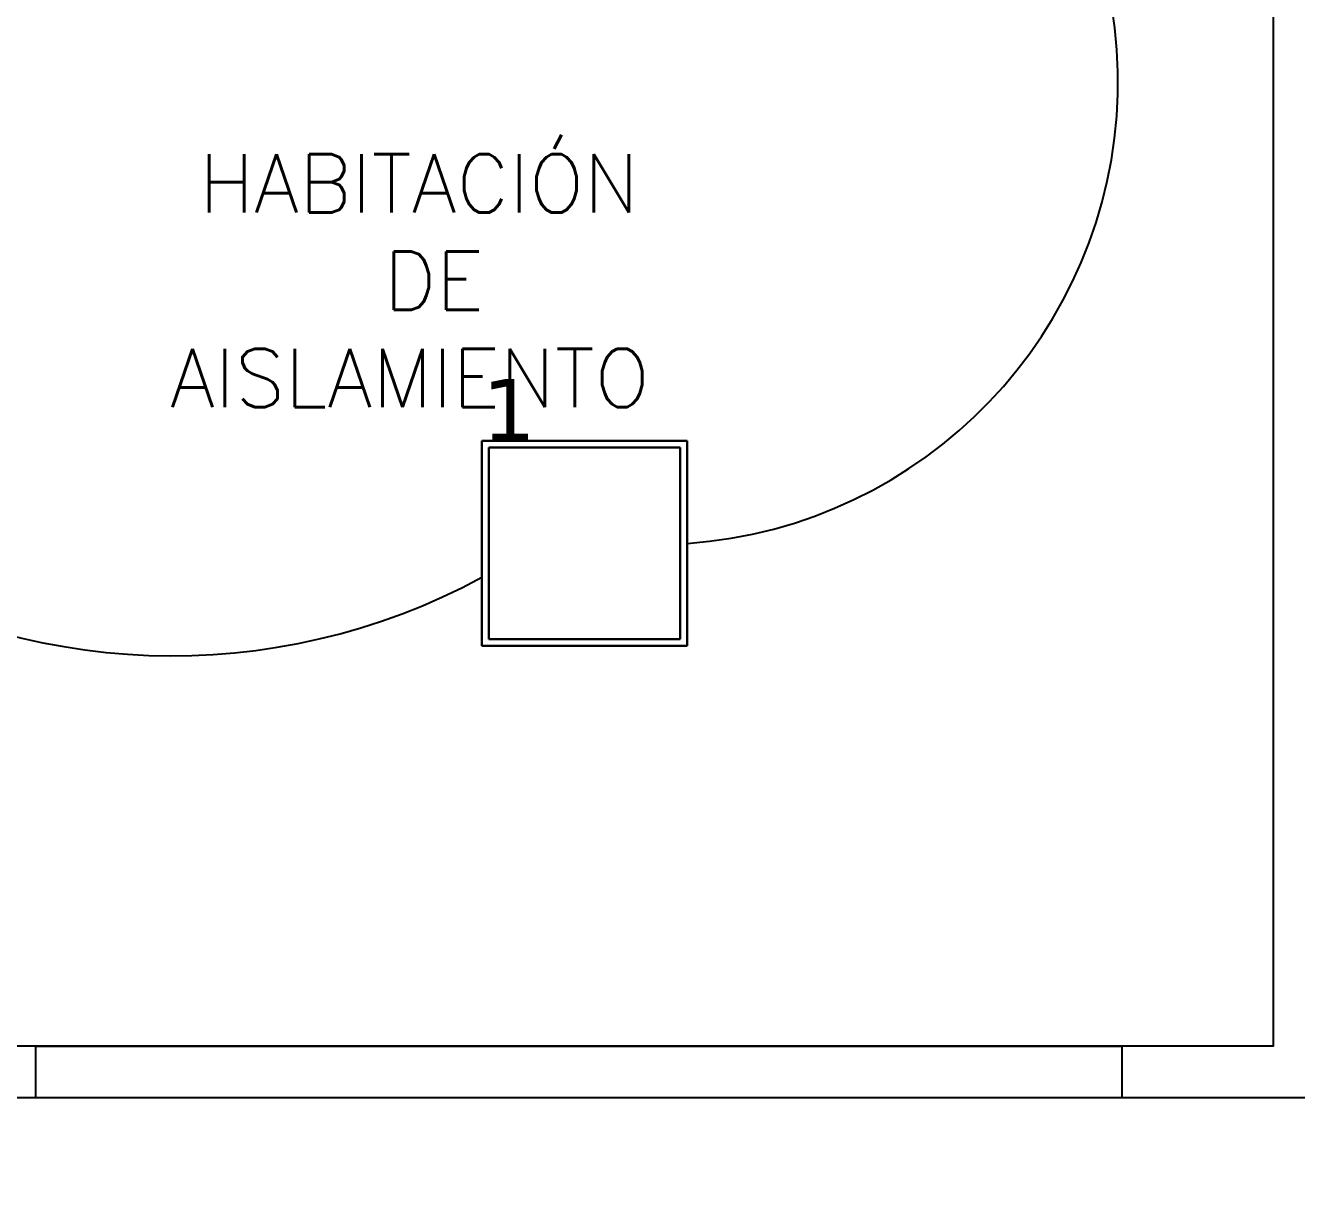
# Model space of a CAD drawing. Header units: metres. Extents: x -39 to 21688, y -24 to 9022.
# Drawn here: x 16.22 to 19.918, y 50.047 to 53.416 of the extents above; entities that cross this region are included whole.
import ezdxf

# ---------------------------------------------------------------- set-up
doc = ezdxf.new("R2010")
doc.units = ezdxf.units.M
doc.header["$MEASUREMENT"] = 0
for name, color, linetype in [('AN-TEXTO', 3, 'Continuous'), ('AR-MUROS', 6, 'Continuous'), ('AR-PUERTAS', 2, 'Continuous'), ('AR-VENTANAS', 2, 'Continuous')]:
    doc.layers.add(name, color=color, linetype=linetype)
doc.layers.add('DLX_TERR_LUM', color=7, linetype='Continuous', true_color=0xffd400)
doc.layers.add('DLX_TERR_LUMKEY_IDX', color=7, linetype='Continuous', true_color=0x969696)
doc.styles.add('REGULAR-2.5', font='romans.shx', dxfattribs={"height": 2.5})
doc.styles.add('TableTextStyle', font='')
doc.styles.get('TableTextStyle').set_extended_font_data('VERDANA.TTF')

msp = doc.modelspace()

# ---------------------------------------------------------------- linework, layer by layer
at = {"layer": 'AR-MUROS'}
msp.add_line((34.07388, 50.29698), (19.85, 50.29698), dxfattribs=at)
for points in [[(19.85, 56.29698), (19.85, 50.44698), (15.85, 50.44698), (15.85, 51.72966)], [(19.85, 50.29698), (15.7, 50.29698), (15.7, 51.29698)]]:
    msp.add_lwpolyline(points, dxfattribs=at)
at = {"layer": 'AR-PUERTAS'}
msp.add_circle((22.62406, 27.62249), 40.08066, dxfattribs=at)
at = {"layer": 'AR-VENTANAS'}
msp.add_lwpolyline([(16.25024, 50.44698), (19.40949, 50.44698), (19.40949, 50.29698), (16.25024, 50.29698)], close=True, dxfattribs=at)
for centre, radius, start, end in [((18.05115, 53.25369), 1.34734, 274.00789, 82.87713), ((16.64795, 53.47167), 1.88908, 176.29777, 298.46471)]:
    msp.add_arc(centre, radius, start, end, dxfattribs=at)
at = {"layer": 'DLX_TERR_LUM'}
for points in [[(18.14532, 52.20815, 0), (17.54832, 52.20815, 0)], [(17.54832, 52.20815, 0), (17.54832, 52.20815, 0)], [(17.54832, 52.20815, 0), (18.14532, 52.20815, 0)], [(17.54832, 52.20815, 0), (17.54832, 51.61115, 0)], [(17.54832, 51.61115, 0), (17.54832, 52.20815, 0)], [(17.54832, 52.20815, 0), (17.54832, 52.20815, 0)], [(17.54832, 51.61115, 0), (17.54832, 52.20815, 0)], [(17.54832, 52.20815, 0), (18.14532, 52.20815, 0)], [(17.54832, 52.20815, 0), (17.54832, 51.61115, 0)], [(18.14532, 52.20815, 0), (17.54832, 52.20815, 0)], [(18.12532, 52.18815, 0), (17.56832, 52.18815, 0)], [(17.56832, 52.18815, 0), (17.56832, 51.63115, 0)], [(17.56832, 52.18815, 0), (18.12532, 52.18815, 0)], [(17.56832, 51.63115, 0), (17.56832, 52.18815, 0)], [(18.12532, 51.63115, 0), (18.12532, 52.18815, 0)], [(18.12532, 52.18815, 0), (18.12532, 51.63115, 0)], [(18.14532, 52.20815, 0), (18.14532, 52.20815, 0)], [(18.14532, 51.61115, 0), (18.14532, 52.20815, 0)], [(18.14532, 52.20815, 0), (18.14532, 52.20815, 0)], [(18.14532, 52.20815, 0), (18.14532, 51.61115, 0)], [(18.14532, 52.20815, 0), (18.14532, 51.61115, 0)], [(18.14532, 51.61115, 0), (18.14532, 52.20815, 0)], [(17.56832, 51.63115, 0), (18.12532, 51.63115, 0)], [(18.12532, 51.63115, 0), (17.56832, 51.63115, 0)], [(17.54832, 51.61115, 0), (17.54832, 51.61115, 0)], [(17.54832, 51.61115, 0), (18.14532, 51.61115, 0)], [(18.14532, 51.61115, 0), (17.54832, 51.61115, 0)], [(17.54832, 51.61115, 0), (17.54832, 51.61115, 0)], [(18.14532, 51.61115, 0), (17.54832, 51.61115, 0)], [(17.54832, 51.61115, 0), (18.14532, 51.61115, 0)], [(18.14532, 51.61115, 0), (18.14532, 51.61115, 0)], [(18.14532, 51.61115, 0), (18.14532, 51.61115, 0)]]:
    msp.add_polyline3d(points, dxfattribs=at)

# ---------------------------------------------------------------- texts
at = {"layer": 'AN-TEXTO', "insert": (16.75058, 53.04148), "char_height": 0.1696598, "attachment_point": 1, "style": 'REGULAR-2.5'}
msp.add_mtext_dynamic_manual_height_columns('\\pi-0.02521;HABITACIÓN\\P\\pi0.51205;DE\\P\\pi-0.11004;AISLAMIENTO', width=1.2987809, gutter_width=0.8483, heights=[1.25748], dxfattribs=at)
at = {"layer": 'DLX_TERR_LUMKEY_IDX', "style": 'TableTextStyle'}
msp.add_text('1', height=0.18, dxfattribs=at).set_placement((17.54832, 52.20814))

doc.saveas('drawing.dxf')
